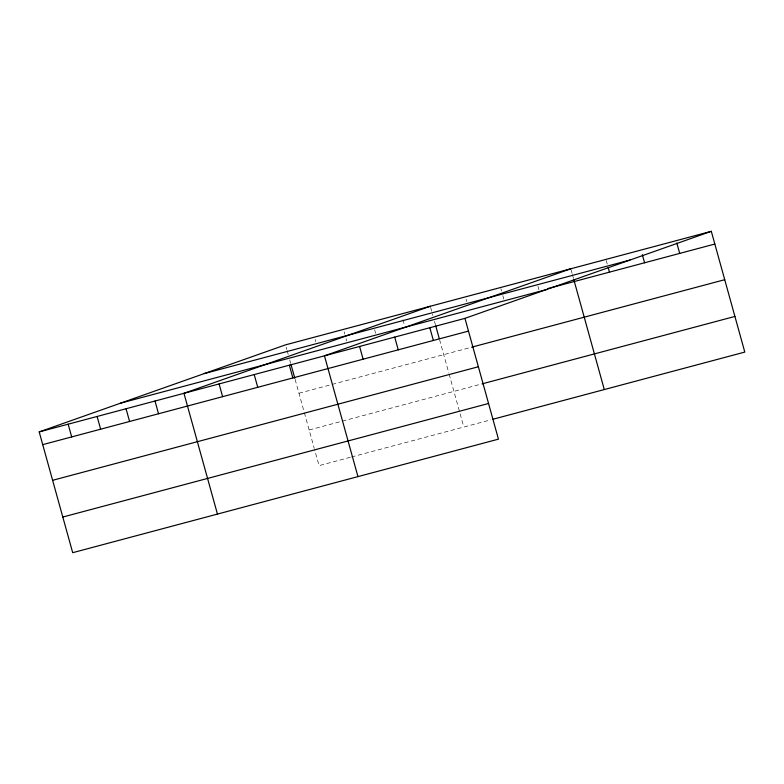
<?xml version="1.0" encoding="UTF-8"?>
<svg xmlns="http://www.w3.org/2000/svg" width="784" height="784" viewBox="0 0 784 784"><rect width="100%" height="100%" fill="white"/><g stroke="black" fill="none" stroke-linecap="round" stroke-linejoin="round"><path stroke-width="0.59" stroke-dasharray="3.92 2.94" d="M298.969 393.245L471.821 347.145M309.161 429.985L480.847 384.189M350.311 457.297L319.049 465.637L314.58 449.536M351.467 456.994L490.735 419.852M606.248 260.562L607.218 264.041M571.124 269.931L572.085 273.41M572.408 274.567L573.369 278.036M537.932 286.248L538.892 289.727M500.878 288.669L501.515 290.982M502.799 295.617L503.769 299.086M466.068 299.194L466.715 301.507M430.622 307.406L432.876 315.511M434.473 321.283L435.434 324.733M439.579 339.688L448.82 373.008M449.134 374.154L463.805 427.035M402.956 319.754L404.564 325.546M374.654 329.799L375.614 333.269M344.098 331.73L344.735 334.043M346.018 338.678L346.665 340.991M315.139 339.452L315.785 341.765M286.189 347.175L286.836 349.488M287.15 350.644L288.434 355.279M289.717 359.895L290.678 363.345M295.137 379.446L304.065 411.62M304.378 412.766L314.257 448.389"/><path stroke-width="1.18" d="M711.304 231.309L464.951 318.363L498.448 439.148L72.696 552.691L39.2 431.915L285.552 344.852L711.304 231.309L744.8 352.085L493.067 419.224M430.308 306.25L183.956 393.303L217.452 514.088M570.801 268.775L324.458 355.828L357.955 476.613M204.252 373.586L630.013 260.033M547.408 288.698L714.832 244.04M120.491 403.182L546.252 289.629M39.2 431.915L464.951 318.363M42.728 444.646L468.489 331.103M471.821 347.145L724.72 279.702M52.616 480.308L478.377 366.755M482.013 383.886L734.912 316.432M62.808 517.038L488.559 403.486M676.817 242.991L679.708 253.408M642.341 254.673L644.585 262.777M608.178 267.511L609.462 272.146M573.692 279.192L604.297 389.56M435.747 325.889L439.256 338.541M429.828 327.732L433.366 340.462M394.705 337.1L398.243 349.831M359.582 346.469L363.11 359.199M290.991 364.491L294.823 378.29M289.335 365.197L292.863 377.937M254.202 374.566L257.74 387.306M219.079 383.935L222.617 396.675M155.007 401.026L158.535 413.766M126.057 408.748L129.585 421.488M97.098 416.471L100.636 429.201M68.149 424.193L71.687 436.923"/></g></svg>
